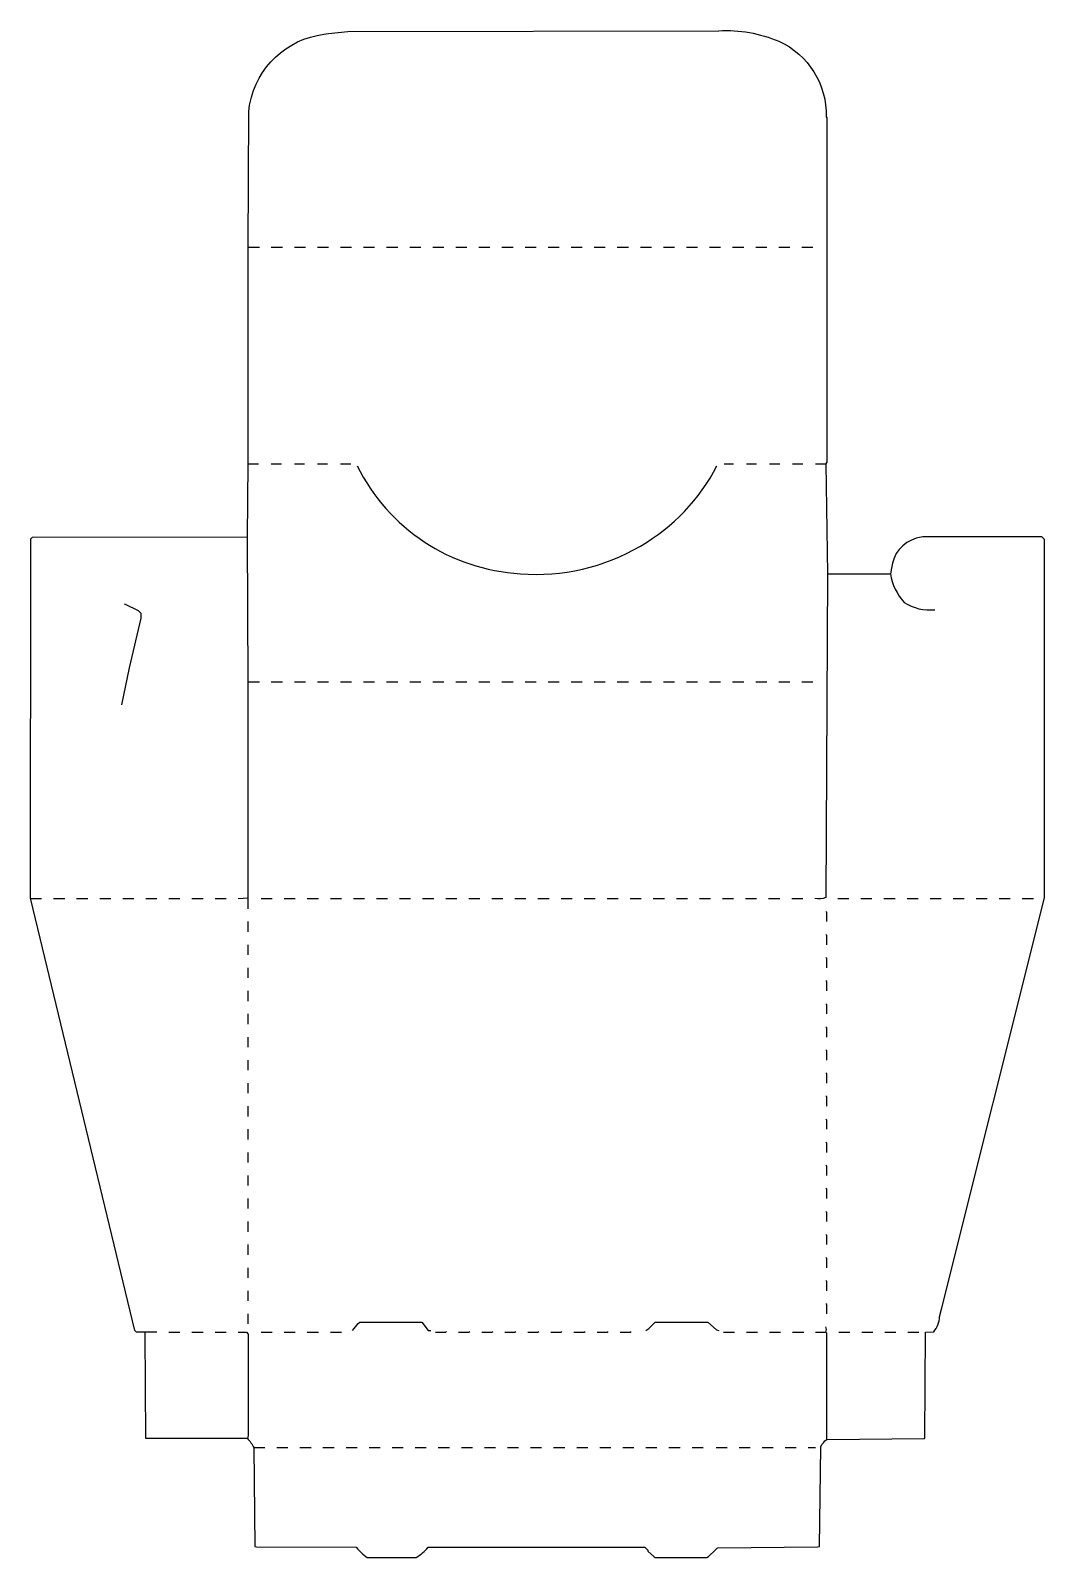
# Model space of a CAD drawing. Extents: x 57 to 1156, y 85 to 1740.
import ezdxf

# ---------------------------------------------------------------- set-up
doc = ezdxf.new("R2010")
doc.units = 0
doc.layers.get('0').update_dxf_attribs({"linetype": 'CONTINUOUS'})

msp = doc.modelspace()

# ---------------------------------------------------------------- linework, layer by layer
at = {"color": 250, "linetype": 'CONTINUOUS'}
for points in [[(293, 788), (293, 800), (293, 1034), (292, 1191), (293, 1270), (293, 1505), (293.496599, 1651.996645), (294.42, 1658.94), (294.647059, 1660.088235, -0.325739), (375.067568, 1735.594595), (379.932432, 1736.405405), (401.001241, 1738.501247), (803, 1739.5, -0.111068), (868.1, 1728.2, -0.299821), (919.458824, 1646.035294), (920, 1645), (920, 1272), (919, 1270), (921, 1151), (919.000033, 800.00573, -0.124596), (907, 799)], [(411, 1268, 0.269163), (588, 1151, 0.153502), (718, 1181, 0.142857), (801, 1268)], [(920, 213), (1025.981139, 213.999644), (1026.3, 214.9), (1027, 329), (1035.955446, 329.445545, 0.162749), (1042.352941, 345.911765), (1044.352941, 353.911765), (1156, 800), (1156, 1188), (1153, 1191), (1024, 1191), (1017.06, 1189.58, 0.3121), (990.352941, 1156.911765), (989, 1151, 0.148691), (1004, 1120, 0.171868), (1037, 1112)], [(282, 329), (291, 329), (293, 327), (293, 217), (292, 214, -0.072014), (299, 204), (299.999651, 97.018685), (302.004545, 96.495371), (410, 96, 0.069559), (422, 85), (475, 85, 0.085499), (488, 96), (723, 96), (726, 93), (726, 92), (732.9, 85.8), (734, 85), (790, 85), (791.9, 86.2), (799, 93, -0.087266), (802.004545, 95.504629), (909.995455, 96.495371), (912.000343, 97.018512), (913.495371, 204.995455, -0.108412), (920, 213), (920, 328), (919, 329, 0.25), (919, 335)], [(406, 331), (407.8, 333.1, -0.063415), (414, 340), (481, 340), (488, 331), (491, 331)]]:
    msp.add_lwpolyline(points, format="xyb", dxfattribs=at)
for points in [[(293, 1505), (305, 1505)], [(318, 1505), (330, 1505)], [(343, 1505), (355, 1505)], [(368, 1505), (380, 1505)], [(393, 1505), (405, 1505)], [(418, 1505), (430, 1505)], [(443, 1505), (455, 1505)], [(468, 1505), (480, 1505)], [(493, 1505), (505, 1505)], [(518, 1505), (530, 1505)], [(543, 1505), (555, 1505)], [(568, 1505), (580, 1505)], [(593, 1505), (605, 1505)], [(618, 1505), (630, 1505)], [(643, 1505), (655, 1505)], [(668, 1505), (680, 1505)], [(693, 1505), (705, 1505)], [(718, 1505), (730, 1505)], [(743, 1505), (755, 1505)], [(768, 1505), (780, 1505)], [(793, 1505), (805, 1505)], [(818, 1505), (830, 1505)], [(843, 1505), (855, 1505)], [(868, 1505), (880, 1505)], [(893, 1505), (905, 1505)], [(293, 1270), (304, 1270)], [(318, 1270), (329, 1270)], [(343, 1270), (354, 1270)], [(368, 1270), (379, 1270)], [(393, 1270), (404, 1270)], [(809, 1270), (819, 1270)], [(833, 1270), (844, 1270)], [(858, 1270), (869, 1270)], [(883, 1270), (894, 1270)], [(908, 1270), (919, 1270)], [(194, 329), (172, 329), (170, 331), (57.2, 798.1), (57, 799), (57.498718, 1188.998725), (59.002128, 1190.502146), (292, 1191)], [(921, 1151), (989, 1151)], [(156, 1009), (164.384615, 1048.923077), (177, 1103), (177, 1108), (174, 1111), (159.9, 1117.8), (159, 1118)], [(293, 1034), (305, 1034)], [(318, 1034), (330, 1034)], [(343, 1034), (355, 1034)], [(368, 1034), (380, 1034)], [(393, 1034), (405, 1034)], [(418, 1034), (430, 1034)], [(443, 1034), (455, 1034)], [(468, 1034), (480, 1034)], [(493, 1034), (505, 1034)], [(518, 1034), (530, 1034)], [(543, 1034), (555, 1034)], [(568, 1034), (580, 1034)], [(593, 1034), (605, 1034)], [(618, 1034), (630, 1034)], [(643, 1034), (655, 1034)], [(668, 1034), (680, 1034)], [(693, 1034), (705, 1034)], [(718, 1034), (730, 1034)], [(743, 1034), (755, 1034)], [(768, 1034), (780, 1034)], [(793, 1034), (805, 1034)], [(818, 1034), (830, 1034)], [(843, 1034), (855, 1034)], [(868, 1034), (880, 1034)], [(893, 1034), (905, 1034)], [(293, 763), (293, 774)], [(293, 738), (293, 749)], [(293, 713), (293, 724)], [(293, 688), (293, 699)], [(293, 663), (293, 674)], [(293, 638), (293, 649)], [(293, 613), (293, 624)], [(293, 588), (293, 599)], [(293, 563), (293, 574)], [(293, 538), (293, 549)], [(293, 513), (293, 524)], [(293, 488), (293, 499)], [(293, 463), (293, 474)], [(293, 438), (293, 449)], [(293, 413), (293, 424)], [(293, 388), (293, 399)], [(293, 363), (293, 374)], [(293, 338), (293, 349)], [(724, 331), (727, 333), (734, 340), (791, 340), (800.54, 331.72), (803, 331)], [(292, 214), (182, 214), (181.2, 328.1), (181, 329)], [(299, 204), (311, 204)], [(324, 204), (336, 204)], [(349, 204), (361, 204)], [(374, 204), (386, 204)], [(399, 204), (411, 204)], [(424, 204), (436, 204)], [(449, 204), (461, 204)], [(474, 204), (486, 204)], [(499, 204), (511, 204)], [(524, 204), (536, 204)], [(549, 204), (561, 204)], [(574, 204), (586, 204)], [(599, 204), (611, 204)], [(624, 204), (636, 204)], [(649, 204), (661, 204)], [(674, 204), (686, 204)], [(699, 204), (711, 204)], [(724, 204), (736, 204)], [(749, 204), (761, 204)], [(774, 204), (786, 204)], [(800, 204), (812, 204)], [(825, 204), (837, 204)], [(850, 204), (862, 204)], [(875, 204), (887, 204)], [(900, 204), (908, 204)]]:
    msp.add_lwpolyline(points, dxfattribs=at)
at = {"color": 251, "linetype": 'CONTINUOUS'}
for points in [[(57, 799), (69, 799)], [(82, 799), (94, 799)], [(107, 799), (119, 799)], [(132, 799), (144, 799)], [(157, 799), (169, 799)], [(182, 799), (194, 799)], [(207, 799), (219, 799)], [(232, 799), (244, 799)], [(257, 799), (269, 799)], [(282, 799), (293, 800)], [(307, 799), (319, 799)], [(332, 799), (344, 799)], [(357, 799), (369, 799)], [(382, 799), (394, 799)], [(407, 799), (419, 799)], [(432, 799), (444, 799)], [(457, 799), (469, 799)], [(482, 799), (494, 799)], [(507, 799), (519, 799)], [(532, 799), (544, 799)], [(557, 799), (569, 799)], [(582, 799), (594, 799)], [(607, 799), (619, 799)], [(632, 799), (644, 799)], [(657, 799), (669, 799)], [(682, 799), (694, 799)], [(707, 799), (719, 799)], [(732, 799), (744, 799)], [(757, 799), (769, 799)], [(782, 799), (794, 799)], [(807, 799), (819, 799)], [(832, 799), (844, 799)], [(857, 799), (869, 799)], [(882, 799), (894, 799)], [(932, 799), (944, 799)], [(957, 799), (969, 799)], [(982, 799), (994, 799)], [(1007, 799), (1019, 799)], [(1032, 799), (1044, 799)], [(1057, 799), (1069, 799)], [(1082, 799), (1094, 799)], [(1107, 799), (1119, 799)], [(1132, 799), (1144, 799)], [(920, 774), (920, 784), (919, 785)], [(920, 749), (920, 759), (919, 760)], [(920, 724), (920, 734), (919, 735)], [(920, 699), (920, 709), (919, 710)], [(920, 674), (920, 684), (919, 685)], [(920, 649), (920, 659), (919, 660)], [(920, 624), (920, 634), (919, 635)], [(920, 599), (920, 609), (919, 610)], [(920, 574), (920, 584), (919, 585)], [(920, 549), (920, 559), (919, 560)], [(920, 524), (920, 534), (919, 535)], [(920, 499), (920, 509), (919, 510)], [(920, 474), (920, 484), (919, 485)], [(920, 449), (920, 459), (919, 460)], [(920, 424), (920, 434), (919, 435)], [(920, 399), (920, 409), (919, 410)], [(920, 374), (920, 384), (919, 385)], [(920, 349), (920, 359), (919, 360)], [(207, 329), (219, 329)], [(232, 329), (244, 329)], [(257, 329), (269, 329)], [(307, 329), (319, 329)], [(332, 329), (344, 329)], [(357, 329), (369, 329)], [(382, 329), (394, 329)], [(808, 329), (820, 329)], [(833, 329), (845, 329)], [(858, 329), (870, 329)], [(883, 329), (895, 329)], [(908, 329), (919, 329)], [(933, 329), (945, 329)], [(958, 329), (970, 329)], [(983, 329), (995, 329)], [(1008, 329), (1020, 329)]]:
    msp.add_lwpolyline(points, dxfattribs=at)
at = {"color": 252, "linetype": 'CONTINUOUS'}
for points in [[(496, 329), (507, 329), (508, 330)], [(521, 329), (532, 329), (533, 330)], [(546, 329), (557, 329), (558, 330)], [(571, 329), (582, 329), (583, 330)], [(596, 329), (607, 329), (608, 330)], [(621, 329), (632, 329), (633, 330)], [(646, 329), (657, 329), (658, 330)], [(671, 329), (682, 329), (683, 330)], [(696, 329), (707, 329), (708, 330)]]:
    msp.add_lwpolyline(points, dxfattribs=at)

doc.saveas('drawing.dxf')
